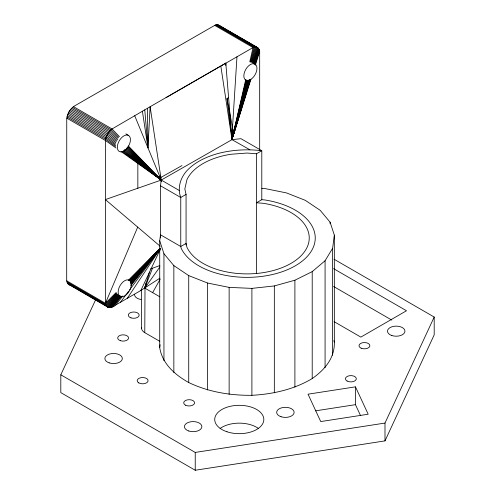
<?xml version="1.0" encoding="UTF-8"?>
<svg xmlns="http://www.w3.org/2000/svg" width="495" height="495" viewBox="0 0 495 495"><rect width="100%" height="100%" fill="white"/><g stroke="black" fill="none" stroke-linecap="round" stroke-linejoin="round"><path stroke-width="0.74" d="M141.576 328.197L141.576 289.785M159.842 341.352L144.775 332.652L145.016 286.586M259.677 150.065L259.683 51.393C259.671 48.046 255.94 45.899 253.038 47.557L150.121 106.722L161.246 180.05L160.498 185.786L160.498 237.878M128.347 145.963L161.246 180.05L161.246 181.585L161.246 180.05L134.708 115.75M159.978 278.122L140.834 290.497L115.694 305.013C112.761 308.218 105.676 309.022 105.423 303.28L105.385 199.578L161.246 180.05L231.988 139.664L240.972 138.68L261.793 150.703L256.484 153.766L247.03 153.048L230.924 154.267A62.209 35.918 0 0 0 186.937 179.666L184.821 188.96L186.064 194.424L186.064 244.969M256.484 153.766L256.484 273.549M261.793 199.714L261.793 150.703C247.723 149.057 233.393 149.713 219.619 153.097A67.895 39.198 0 0 0 188.948 168.659C181.083 175.836 176.839 187.178 180.762 197.48L180.762 246.491L181.139 248.162A68.211 39.383 0 0 0 252.97 277.206A68.211 39.383 0 0 0 314.981 241.405A68.211 39.383 0 0 0 264.683 199.931L261.793 199.714L256.484 202.777L263.13 203.278A62.209 35.918 0 0 1 291.017 263.371A62.209 35.918 0 0 1 186.937 247.265L186.064 243.435L180.762 246.491L160.498 234.797L159.718 240.787L159.718 347.719C162.298 363.844 175.162 374.975 188.731 382.542C208.414 391.978 230.194 395.542 251.899 395.313C272.955 394.156 293.968 389.485 312.209 378.564C324.59 369.876 334.886 358.064 334.335 342.094L334.335 235.156L330.103 222.206L320.203 210.332L305.322 200.339L286.463 192.908L264.918 188.552L261.886 188.422M233.046 136.484L233.12 134.962M232.563 137.443L231.895 137.022L236.969 56.795M253.192 63.088L257.487 47.526L218.969 25.245L217.367 24.75L215.504 24.936L74.479 105.973C69.968 108.813 66.961 114.011 66.751 119.338L66.695 279.712C66.584 282.094 67.871 285.009 70.55 285.194M231.926 136.775C233.776 134.516 233.597 131.423 232.656 128.811L233.238 134.201L231.988 139.664L249.919 149.799M231.92 137.616L232.056 136.119M250.439 79.738L231.988 139.664L232.452 130.76L232 134.349L232.452 135.847M159.718 347.719L160.108 344.724M332.621 355.237L332.621 248.298L334.335 235.156M245.687 79.745L233.238 134.201M249.789 61.782L253.038 47.557L214.514 25.276M159.842 296.796L144.775 288.096L145.976 282.868M246.126 80.283L232.836 135.036L232.563 129.857M250.433 62.246L254.028 47.217L215.504 24.936M246.782 79.887L233.553 132.889L247.197 80.382M251.256 61.968L254.981 47.037L216.463 24.756M251.831 62.593L255.89 47.031L217.367 24.75M232.619 137.233L232.025 137.406L232.669 137.09L247.778 80.623M252.549 62.797L256.726 47.192M248.49 80.134L232.669 137.09M248.997 80.153L233.77 133.508L249.604 79.645M253.644 63.867L258.155 48.015L218.208 24.911M254.158 64.152L258.712 48.659L256.719 47.508M159.91 266.923L144.775 288.096L149.502 272.126M250.086 79.621L233.937 133.347L250.946 79.2M254.733 64.171L259.157 49.451M255.191 64.319L259.485 50.366M255.315 65.297L259.683 51.393M144.775 288.096L152.503 268.197M137.703 227.112L105.423 303.28L66.763 280.838M232.019 136.001L232.062 135.16M334.02 259.207L434.195 317.041L434.195 334.868L384.992 440.89L195.234 470.25L60.805 392.628L60.805 374.808L95.776 299.444M384.992 440.89L384.992 423.064L434.195 317.041M140.834 290.497L160.114 249.616M152.633 292.638L160.12 279.291M232.223 134.324L232.273 132.153M159.718 240.787L163.95 253.737L173.85 265.611L188.731 275.604L207.591 283.035L229.136 287.391L251.899 288.381L274.329 285.937L294.902 280.219L312.209 271.625L325.079 260.741L332.621 248.298M127.289 298.318L159.99 249.096M158.672 252.103L159.959 250.21M106.301 302.012L105.423 303.28L116.269 292.39M120.446 302.266L128.7 291.128M129.622 289.891L159.891 249.035M115.694 305.013L122.803 295.954M130.866 285.708L160.318 248.385M113.089 306.504L121.362 296.319M131.095 284.334L160.293 248.379L130.538 281.562L131.057 282.676A9.275 5.358 -60 0 1 124.709 295.868A9.275 5.358 -60 0 1 118.373 289.99A9.275 5.358 -60 0 1 128.001 279.842L129.356 280.263L130.538 281.562M112.062 307.11L120.83 296.431M131.057 283.969L160.293 248.366L130.748 282.051M111.072 307.457L120.421 296.227M130.754 283.821L160.281 248.36L130.853 282.558M110.113 307.636L120.118 295.756M131.008 282.892L160.275 248.348M119.784 295.391L109.209 307.642L106.543 306.096M119.054 295.342L108.374 307.482L68.291 284.21M107.613 307.154L118.311 295.212M130.284 281.123L160.231 248.311L129.931 280.795M106.951 306.659L117.841 294.742M151.94 257.79L141.57 269.014L140.091 268.556M153.5 256.107L157.132 252.178M117.377 294.247L106.394 306.015L67.728 283.567M129.579 280.467L160.213 248.286L128.193 280.405M116.975 293.671L105.942 305.229L67.283 282.781M129.189 280.189L160.194 248.28M116.337 293.343L105.621 304.314L66.961 281.865M220.863 66.33L231.988 139.664L225.807 63.094L166.103 97.595M231.598 134.807L227.007 98.548L228.653 97.565M160.114 246.201L105.385 199.578L105.398 140.462C105.992 135.964 108.448 131.713 112.056 128.96L150.121 106.722L147.98 147.9L142.405 111.257M186.064 194.424L180.762 197.48L160.498 185.786M159.73 176.399L160.807 177.482L181.999 165.571M231.759 137.963L232.526 137.604M150.449 268.933L159.904 265.543M355.466 386.843L308.026 394.181L320.741 421.567L368.181 414.228L355.466 386.843L355.466 404.663L360.552 415.621M315.556 410.838L355.466 404.663M60.805 374.808L195.234 452.43L384.992 423.064M232.57 135.605L231.969 136.391M333.599 268.667L406.5 310.755L360.855 337.107L334.106 321.663M333.599 286.487L391.786 320.086M135.587 273.884L137.554 275.016M125.872 133.885L128.527 135.426M73.47 106.629L112.056 128.96L119.413 136.639M72.474 107.427L111.066 129.758L118.701 137.412M71.521 108.356L110.107 130.68L117.89 138.198M70.612 109.395L109.197 131.72L117.686 139.602M69.77 110.521L108.362 132.852L116.981 140.549M69.015 111.734L107.601 134.058L116.344 141.558M68.347 112.99L106.932 135.321L115.886 142.69M67.784 114.283L106.369 136.614L115.552 143.94M67.339 115.589L105.924 137.913L115.756 145.406M67.011 116.882L105.596 139.206L115.49 146.471M66.813 118.138L105.398 140.462L116.003 147.986M120.997 151.519L161.246 180.05L179.301 190.507M122.29 151.458L161.246 180.05L127.97 146.706M218.969 25.245L220.195 26.384M123.137 151.025L161.246 180.05L127.339 147.318M123.967 150.591L161.246 180.05L126.739 148.005M124.239 149.577L161.246 180.05L126.182 148.754M125.674 149.558L161.246 180.05M333.865 340.653L334.335 342.094M232.174 132.938L232.291 133.31M160.417 176.01L160.807 177.482M232.681 128.353L227.007 98.548M144.775 109.878L147.98 147.9L147.448 108.3M232.594 128.762L232.607 129.269M225.807 63.094L225.813 65.408M330.103 222.206L330.103 223.746M325.079 260.741L325.079 367.674M312.209 271.625L312.209 378.564M294.902 280.219L294.902 387.152M274.329 285.937L274.329 392.869M251.899 288.381L251.899 395.313M229.136 287.391L229.136 394.323M207.591 283.035L207.591 389.967M195.234 452.43L195.234 470.25M188.731 275.604L188.731 382.542M173.85 265.611L173.85 372.549M163.95 253.737L163.95 360.669M137.839 163.461L137.839 188.267M141.001 299.475A8.731 5.043 0 0 1 134.529 294.605M144.775 332.652A10.915 6.299 0 0 1 141.669 327.374M220.077 428.478A24.558 14.176 0 0 1 258.47 428.478M185.674 405.257A5.457 3.149 0 0 0 194.529 403.351A5.457 3.149 0 0 0 187.24 399.88A5.457 3.149 0 0 0 185.674 405.257M138.773 382.901A5.457 3.149 0 0 0 147.906 381.49A5.457 3.149 0 0 0 141.217 377.629A5.457 3.149 0 0 0 138.773 382.901M109.234 362.878A8.731 5.043 0 0 0 122.333 358.51A8.731 5.043 0 0 0 109.234 354.148A8.731 5.043 0 0 0 109.234 362.878M130.996 317.877A5.457 3.149 0 0 0 139.182 315.148A5.457 3.149 0 0 0 130.996 312.419A5.457 3.149 0 0 0 130.996 317.877M120.403 340.702A5.457 3.149 0 0 0 128.589 337.974A5.457 3.149 0 0 0 120.403 335.245A5.457 3.149 0 0 0 120.403 340.702M361.152 348.195A5.457 3.149 0 0 0 369.852 346.061A5.457 3.149 0 0 0 362.303 342.781A5.457 3.149 0 0 0 361.152 348.195M281.03 416.722A8.731 5.043 0 0 0 294.123 412.36A8.731 5.043 0 0 0 281.03 407.991A8.731 5.043 0 0 0 281.03 416.722M347.131 381.045A5.457 3.149 0 0 0 356.19 379.479A5.457 3.149 0 0 0 349.309 375.736A5.457 3.149 0 0 0 347.131 381.045M188.787 430.996A8.731 5.043 0 0 0 201.88 426.628A8.731 5.043 0 0 0 188.787 422.266A8.731 5.043 0 0 0 188.787 430.996M226.995 431.77A24.558 14.176 0 0 0 263.829 419.494A24.558 14.176 0 0 0 226.995 407.218A24.558 14.176 0 0 0 226.995 431.77M391.854 335.536A8.731 5.043 0 0 0 404.953 331.174A8.731 5.043 0 0 0 391.854 326.805A8.731 5.043 0 0 0 391.854 335.536M250.396 79.683A9.275 5.358 -60 0 0 256.088 65.043A9.275 5.358 -60 0 0 244.716 71.596A9.275 5.358 -60 0 0 250.396 79.683M123.886 151.025A9.275 5.358 -60 0 0 129.566 136.391A9.275 5.358 -60 0 0 118.2 142.95A9.275 5.358 -60 0 0 123.886 151.025"/></g></svg>
